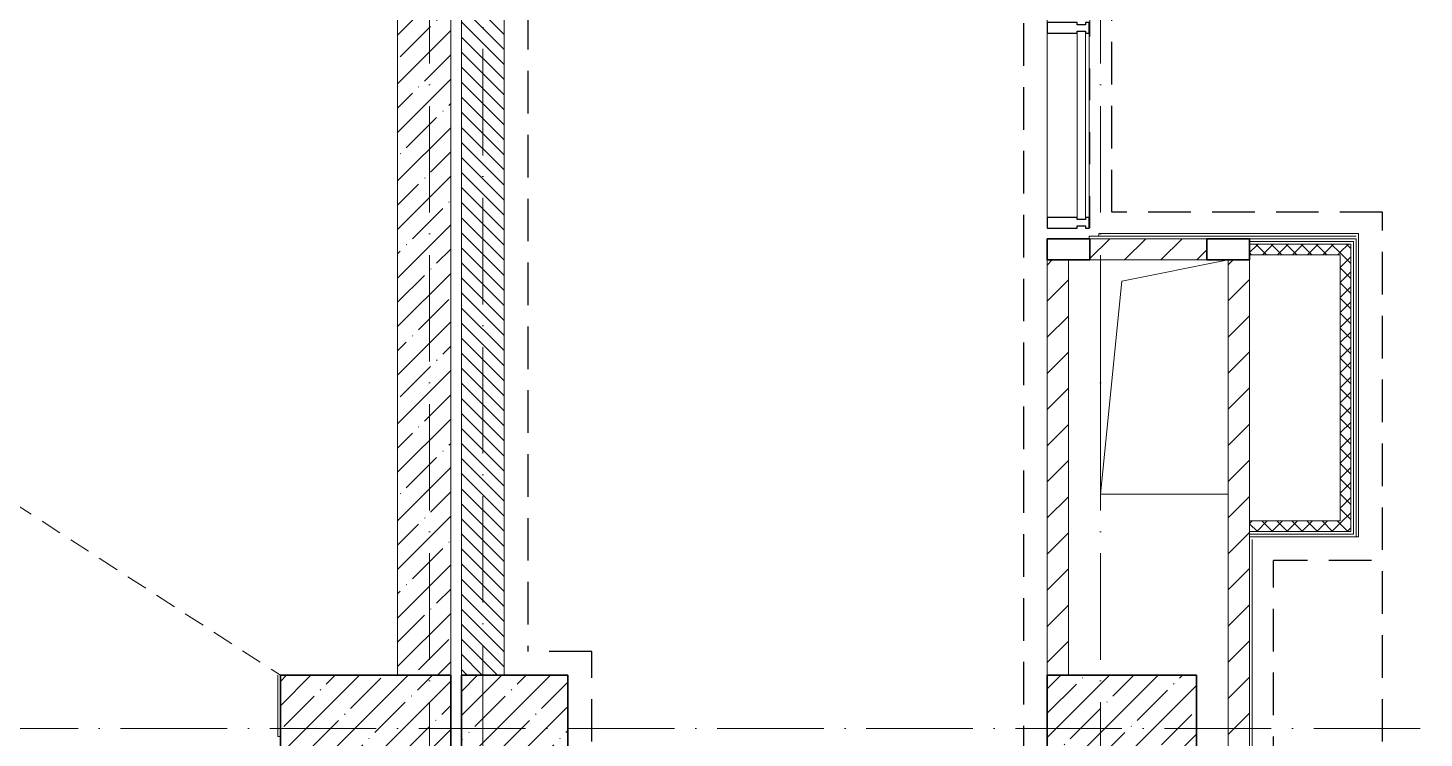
# Model space of a CAD drawing. Header units: millimetres. Extents: x -213536 to 1564669, y -45299 to 942238.
# Drawn here: x 504231 to 510785, y 516807 to 520142 of the extents above; entities that cross this region are included whole.
import ezdxf

# ---------------------------------------------------------------- set-up
doc = ezdxf.new("R2010")
doc.units = ezdxf.units.MM
for name, pattern in [('01 Штриховая _2 мм_', [300, 200, -100]), ('200_ШТРИХ_ш1п0_6_', [160, 100, -60]), ('50_200_ШТРИХ_1Т_ш5_п1_п1_', [700, 500, -100, 0, -100]), ('Штрих короткий', [300, 150, -150]), ('Штриховая _2 мм - 1 мм_', [300, 200, -100])]:
    doc.linetypes.add(name, pattern=pattern)
for name, color, linetype, lineweight in [('0-1', 7, 'Continuous', 5), ('0-2', 7, 'Continuous', 9), ('3) ЖБ 4м', 3, 'Continuous', 30), ('Импосты витража', 7, 'Continuous', 9), ('Импосты витража-1', 7, 'Continuous', 25), ('Линии-1', 7, '200_ШТРИХ_ш1п0_6_', 9), ('Несущие колонны', 7, 'Continuous', 9), ('Несущие колонны-1', 7, 'Continuous', 35), ('Обобщенные модели', 7, 'Continuous', 9), ('Общие ребра', 7, 'Continuous', 9), ('Оси-2', 7, '50_200_ШТРИХ_1Т_ш5_п1_п1_', 9), ('Остекление-1', 7, 'Continuous', 9), ('Перемычка-1', 7, 'Штрих короткий', 9), ('Стены-1', 7, 'Continuous', 13), ('Штриховка разреза-1', 7, 'Continuous', 9)]:
    doc.layers.add(name, color=color, linetype=linetype, lineweight=lineweight)
for name, color, linetype, lineweight, true_color in [('СТ-1_1', 7, 'Штриховая _2 мм - 1 мм_', 90, 0x888888), ('СТ-1_4', 7, '01 Штриховая _2 мм_', 90, 0xf69426), ('Штриховка разреза-3', 7, 'Continuous', 9, 0x0080ff)]:
    doc.layers.add(name, color=color, linetype=linetype, lineweight=lineweight, true_color=true_color)
doc.layers.get('0-2').off()
pattern_1 = [(45, (0, 0), (-84.85281, 84.85281), [])]
pattern_2 = [(45, (0, 0), (-35.35534, 35.35534), []), (135, (0, 0), (-35.35534, -35.35534), [])]

# ---------------------------------------------------------------- blocks, each defined once
blk = doc.blocks.new('Ос 3 эт верх часть')
at = {"layer": 'Оси-2'}
for p, q in [((506116, 535177.6), (506116, 499613)), ((509266, 535177.6), (509266, 501490.4)), ((506366, 534745.9), (506366, 499613)), ((502566, 516852.4), (534857.8, 516852.4))]:
    blk.add_line(p, q, dxfattribs=at)
blk = doc.blocks.new('BSC_Колонна _Прямоугольная - 500х800-V86-АИ2_03_План отделки стен 3-го этажа _Часть 1_')
at = {"layer": 'Несущие колонны'}
h = blk.add_hatch(dxfattribs=at)
h.set_pattern_fill('FP_84', color=256, style=0, pattern_type=2)
h.set_pattern_definition([(315, (-71950, 76650), (114.04925, 114.04925), []), (315, (-71950, 76535.95), (114.04925, 114.04925), [201.613, -40.323, 3.353, -36.97])])
h.paths.add_polyline_path([(-250, 400), (-250, -400), (250, -400), (250, 400), (-34.9, 400)], flags=0)
at = {"layer": 'Несущие колонны-1'}
for p, q in [((250, 400), (-250, 400)), ((-250, 400), (-250, -400)), ((250, -400), (250, 400)), ((-250, -400), (250, -400))]:
    blk.add_line(p, q, dxfattribs=at)
blk = doc.blocks.new('BSC_Колонна _Прямоугольная - 500х500-V96-АИ2_03_План отделки стен 3-го этажа _Часть 1_')
at = {"layer": 'Несущие колонны'}
h = blk.add_hatch(dxfattribs=at)
h.set_pattern_fill('FP_94', color=256, style=0, pattern_type=2)
h.set_pattern_definition([(45, (-77350, -71950), (-114.04925, 114.04925), []), (45, (-77235.95, -71950), (-114.04925, 114.04925), [201.613, -40.323, 3.353, -36.97])])
h.paths.add_polyline_path([(-250, -250), (250, -250), (250, 250), (-250, 250), (-250, -34.9)], flags=0)
at = {"layer": 'Несущие колонны-1'}
for p, q in [((250, 250), (-250, 250)), ((-250, 250), (-250, -250)), ((250, -250), (250, 250)), ((-250, -250), (250, -250))]:
    blk.add_line(p, q, dxfattribs=at)
blk = doc.blocks.new('BSC_Колонна _Прямоугольная - 500х700-V131-АИ2_03_План отделки стен 3-го этажа _Часть 1_')
at = {"layer": 'Несущие колонны'}
h = blk.add_hatch(dxfattribs=at)
h.set_pattern_fill('FP_129', color=256, style=0, pattern_type=2)
h.set_pattern_definition([(315, (-71950, 80200), (114.04925, 114.04925), []), (315, (-71950, 80085.95), (114.04925, 114.04925), [201.613, -40.323, 3.353, -36.97])])
h.paths.add_polyline_path([(-250, 350), (-250, -350), (250, -350), (250, 350), (-34.9, 350)], flags=0)
at = {"layer": 'Несущие колонны-1'}
for p, q in [((250, 350), (-250, 350)), ((-250, 350), (-250, -350)), ((250, -350), (250, 350)), ((-250, -350), (250, -350))]:
    blk.add_line(p, q, dxfattribs=at)
blk = doc.blocks.new('Прямоугольный импост - Импост структурный с накладкой - 180мм-26943387-АИ2_03_План отделки стен 3-го этажа _Часть 1_')
at = {"layer": 'Импосты витража-1'}
for p, q in [((-25, 0), (-25, 17)), ((-25, 17), (25, 17)), ((-15, 0), (-25, 0)), ((-15, -40), (-15, 0)), ((25, 0), (15, 0)), ((15, 0), (15, -40)), ((25, 17), (25, 0)), ((-25, -180), (-25, -40)), ((-25, -40), (-15, -40)), ((15, -40), (25, -40)), ((25, -40), (25, -180)), ((25, -180), (-25, -180))]:
    blk.add_line(p, q, dxfattribs=at)
blk = doc.blocks.new('PNS_Панель прямоугольная2 - Нр_Стекло - 40мм-28950545-АИ2_03_План отделки стен 3-го этажа _Часть 1_')
at = {"layer": 'Остекление-1'}
for p, q in [((-432.5, 40), (432.5, 40)), ((-442.5, 0), (442.5, 0)), ((432.5, 0), (-432.5, 0))]:
    blk.add_line(p, q, dxfattribs=at)
blk = doc.blocks.new('Прямоугольный импост - Импост структурный с накладкой - 180мм-23210169-АИ2_03_План отделки стен 3-го этажа _Часть 1_')
at = {"layer": 'Импосты витража'}
for p, q in [((79850, 77050), (79850, 76185)), ((80047, 77050), (80047, 76185))]:
    blk.add_line(p, q, dxfattribs=at)
blk = doc.blocks.new('AR_Отверстие прямоугольное _в плите_ - AR_Отверстие прямоугольное _в плите_-30552713-АИ2_03_План отделки стен 3-го этажа _Часть 1_')
at = {"layer": 'Обобщенные модели'}
for p, q in [((-300, 550), (-300, -550)), ((-200, 450), (300, 550)), ((-300, -550), (-200, 450)), ((-300, -550), (300, -550))]:
    blk.add_line(p, q, dxfattribs=at)
blk = doc.blocks.new('BSC_Колонна _Прямоугольная1 - 200х100 _металл_-35191367-АИ2_03_План отделки стен 3-го этажа _Часть 1_')
at = {"layer": 'Несущие колонны-1'}
for p, q in [((100, 50), (-100, 50)), ((-100, 50), (-100, -50)), ((100, -50), (100, 50)), ((-100, -50), (100, -50))]:
    blk.add_line(p, q, dxfattribs=at)
blk = doc.blocks.new('Проем_Дверь_Прямоугольный - 2900х2800h_витражные проемы-35262136-АИ2_03_План отделки стен 3-го этажа _Часть 1_')
at = {"layer": 'Перемычка-1'}
for p, q in [((1450, 100), (-1450, 100)), ((1450, -100), (-1450, -100))]:
    blk.add_line(p, q, dxfattribs=at)
blk = doc.blocks.new('0125-Р-ОО-Ш2-АР-о_23_10_2024_rvt-1-АИ2_03_План отделки стен 3-го этажа _Часть 1_')
at = {"layer": 'Штриховка разреза-1'}
h = blk.add_hatch(dxfattribs=at)
h.set_pattern_fill('FP_2', color=256, style=0, pattern_type=2)
h.set_pattern_definition([(45, (0, 0), (-114.04925, 114.04925), []), (45, (114.05, 0), (-114.04925, 114.04925), [201.612, -40.322, 3.353, -36.97])])
h.paths.add_polyline_path([(77050, 72200), (77050, 77150), (76800, 77150), (76800, 72200)], flags=0)
h = blk.add_hatch(dxfattribs=at)
h.set_pattern_fill('FP_1', color=256, style=0, pattern_type=2)
h.set_pattern_definition([(135, (0, 0), (-35.35534, -35.35534), [])])
h.paths.add_polyline_path([(77300, 72200), (77300, 77150), (77100, 77150), (77100, 72200)], flags=0)
h = blk.add_hatch(dxfattribs=at)
h.set_pattern_fill('FP_121', color=256, style=0, pattern_type=2)
h.set_pattern_definition(pattern_1)
h.paths.add_polyline_path([(80375.9, 74150), (80600, 74150), (80600, 74250), (80050, 74250), (80050, 74150)], flags=0)
h = blk.add_hatch(dxfattribs=at)
h.set_pattern_fill('FP_121', color=256, style=0, pattern_type=2)
h.set_pattern_definition(pattern_1)
h.paths.add_polyline_path([(79950, 72200), (79950, 74150), (79850, 74150), (79850, 72200)], flags=0)
h = blk.add_hatch(dxfattribs=at)
h.set_pattern_fill('FP_121', color=256, style=0, pattern_type=2)
h.set_pattern_definition(pattern_1)
h.paths.add_polyline_path([(80700, 71800), (80800, 71800), (80800, 74150), (80700, 74150), (80700, 71915.1)], flags=0)
at = {"layer": 'Штриховка разреза-3'}
h = blk.add_hatch(dxfattribs=at)
h.set_pattern_fill('FP_149', color=256, style=0, pattern_type=2)
h.set_pattern_definition(pattern_2)
h.paths.add_polyline_path([(80800, 74175), (81225, 74175), (81225, 74225), (80800, 74225)], flags=0)
h = blk.add_hatch(dxfattribs=at)
h.set_pattern_fill('FP_149', color=256, style=0, pattern_type=2)
h.set_pattern_definition(pattern_2)
h.paths.add_polyline_path([(81275, 68475), (81275, 69775), (81225, 69775), (81225, 68475)], flags=0)
h.paths.add_polyline_path([(81225, 72875), (81275, 72875), (81275, 74225), (81225, 74225), (81225, 72925)], flags=0)
h = blk.add_hatch(dxfattribs=at)
h.set_pattern_fill('FP_149', color=256, style=0, pattern_type=2)
h.set_pattern_definition(pattern_2)
h.paths.add_polyline_path([(81225, 72875), (81225, 72925), (80800, 72925), (80800, 72875)], flags=0)
at = {"layer": 'Линии-1'}
blk.add_line((53362, 86992.2), (76250, 72200), dxfattribs=at)
at = {"layer": 'Общие ребра'}
for p, q in [((80800, 74237.5), (81225, 74237.5)), ((80800, 74225), (81225, 74225)), ((81225, 74237.5), (81275, 74237.5)), ((81225, 74225), (81275, 74225)), ((81275, 74237.5), (81287.5, 74237.5)), ((81275, 74225), (81275, 72875)), ((81287.5, 74237.5), (81287.5, 72862.5)), ((81225, 72875), (80800, 72875)), ((81225, 72862.5), (80800, 72862.5)), ((81275, 72875), (81225, 72875)), ((81275, 72862.5), (81225, 72862.5)), ((81287.5, 72862.5), (81275, 72862.5))]:
    blk.add_line(p, q, dxfattribs=at)
at = {"layer": 'Стены-1'}
for p, q in [((76800, 77150), (76800, 72200)), ((77050, 72200), (77050, 77150)), ((77100, 77150), (77100, 72200)), ((77300, 72200), (77300, 77150)), ((80600, 74250), (80050, 74250)), ((81225, 74250), (80800, 74250)), ((81287.5, 74250), (81225, 74250)), ((81300, 74250), (81287.5, 74250)), ((81300, 72850), (81300, 74250)), ((79850, 74150), (79850, 72200)), ((79950, 72200), (79950, 74150)), ((80050, 74150), (80600, 74150)), ((80700, 74150), (80700, 71800)), ((80800, 74175), (81225, 74175)), ((80800, 71800), (80800, 74150)), ((81225, 74175), (81225, 72925)), ((81225, 72925), (80800, 72925)), ((80800, 72925), (80800, 72850)), ((80800, 72850), (81225, 72850)), ((81225, 72850), (81287.5, 72850)), ((81287.5, 72850), (81300, 72850))]:
    blk.add_line(p, q, dxfattribs=at)
at = {"layer": '0-2'}
for name, p, rotation in [('Проем_Дверь_Прямоугольный - 2900х2800h_витражные проемы-35262136-АИ2_03_План отделки стен 3-го этажа _Часть 1_', (79950, 75700), 89.99999999999967), ('PNS_Панель прямоугольная2 - Нр_Стекло - 40мм-28950545-АИ2_03_План отделки стен 3-го этажа _Часть 1_', (80030, 74782.5), 89.99999999999918), ('BSC_Колонна _Прямоугольная1 - 200х100 _металл_-35191367-АИ2_03_План отделки стен 3-го этажа _Часть 1_', (79950, 74200), 180), ('BSC_Колонна _Прямоугольная - 500х800-V86-АИ2_03_План отделки стен 3-го этажа _Часть 1_', (76650, 71950), 89.9999999999999), ('BSC_Колонна _Прямоугольная - 500х700-V131-АИ2_03_План отделки стен 3-го этажа _Часть 1_', (80200, 71950), 89.9999999999999)]:
    blk.add_blockref(name, p, dxfattribs=dict(at, rotation=rotation))
at = {"layer": '0-2', "extrusion": (0, 0, -1), "rotation": 90.00000000000084}
for p in [(-80030, 75240), (-80030, 74325)]:
    blk.add_blockref('Прямоугольный импост - Импост структурный с накладкой - 180мм-26943387-АИ2_03_План отделки стен 3-го этажа _Часть 1_', p, dxfattribs=at)
at = {"layer": '0-2'}
for name, p in [('Прямоугольный импост - Импост структурный с накладкой - 180мм-23210169-АИ2_03_План отделки стен 3-го этажа _Часть 1_', (0, -1835)), ('BSC_Колонна _Прямоугольная1 - 200х100 _металл_-35191367-АИ2_03_План отделки стен 3-го этажа _Часть 1_', (80700, 74200)), ('AR_Отверстие прямоугольное _в плите_ - AR_Отверстие прямоугольное _в плите_-30552713-АИ2_03_План отделки стен 3-го этажа _Часть 1_', (80400, 73600)), ('BSC_Колонна _Прямоугольная - 500х500-V96-АИ2_03_План отделки стен 3-го этажа _Часть 1_', (77350, 71950))]:
    blk.add_blockref(name, p, dxfattribs=at)
blk = doc.blocks.new('3этВверх')
at = {"layer": 'СТ-1_1', "lineweight": 25}
for p, q in [((508904, 523464.4), (508904, 514224.4)), ((509320, 519276.4), (509320, 521940.4)), ((506578, 520540.4), (506578, 517214.4)), ((510590, 519276.4), (509320, 519276.4)), ((510590, 513190.4), (510590, 519276.4)), ((506878, 517214.4), (506578, 517214.4)), ((506878, 516490.4), (506878, 517214.4))]:
    blk.add_line(p, q, dxfattribs=at)
at = {"layer": 'СТ-1_4', "lineweight": 25}
for p in [(510078, 514814.4), (510538, 517640.4)]:
    blk.add_line(p, (510078, 517640.4), dxfattribs=at)
at = {"layer": 'Стены-1'}
for p, q in [((509212.6, 519164.4), (509212.6, 519152.4)), ((509212.6, 519164.4), (510466, 519164.4)), ((509216, 519152.4), (509766, 519152.4)), ((510478, 519176.4), (509257.7, 519176.4)), ((509257.7, 519176.4), (509257.7, 519164.4)), ((509966, 519152.4), (510466, 519152.4)), ((510466, 519152.4), (510466, 517752.4)), ((510478, 517752.4), (510478, 519176.4)), ((509978, 517752.4), (509966, 517752.4)), ((509966, 517752.4), (509966, 514702.4)), ((509978, 514714.4), (509978, 517740.4)), ((510466, 517752.4), (510478, 517752.4)), ((505404, 517102.4), (505404, 516814.4)), ((505404, 516814.4), (505416, 516814.4))]:
    blk.add_line(p, q, dxfattribs=at)
at = {"layer": '0-1'}
blk.add_blockref('0125-Р-ОО-Ш2-АР-о_23_10_2024_rvt-1-АИ2_03_План отделки стен 3-го этажа _Часть 1_', (429166, 444902.4), dxfattribs=at)

msp = doc.modelspace()

# ---------------------------------------------------------------- block references
at = {"color": 5, "lineweight": 30}
msp.add_blockref('Ос 3 эт верх часть', (0, 0), dxfattribs=at)
at = {"layer": '3) ЖБ 4м'}
msp.add_blockref('3этВверх', (0, 0), dxfattribs=at)

doc.saveas('drawing.dxf')
